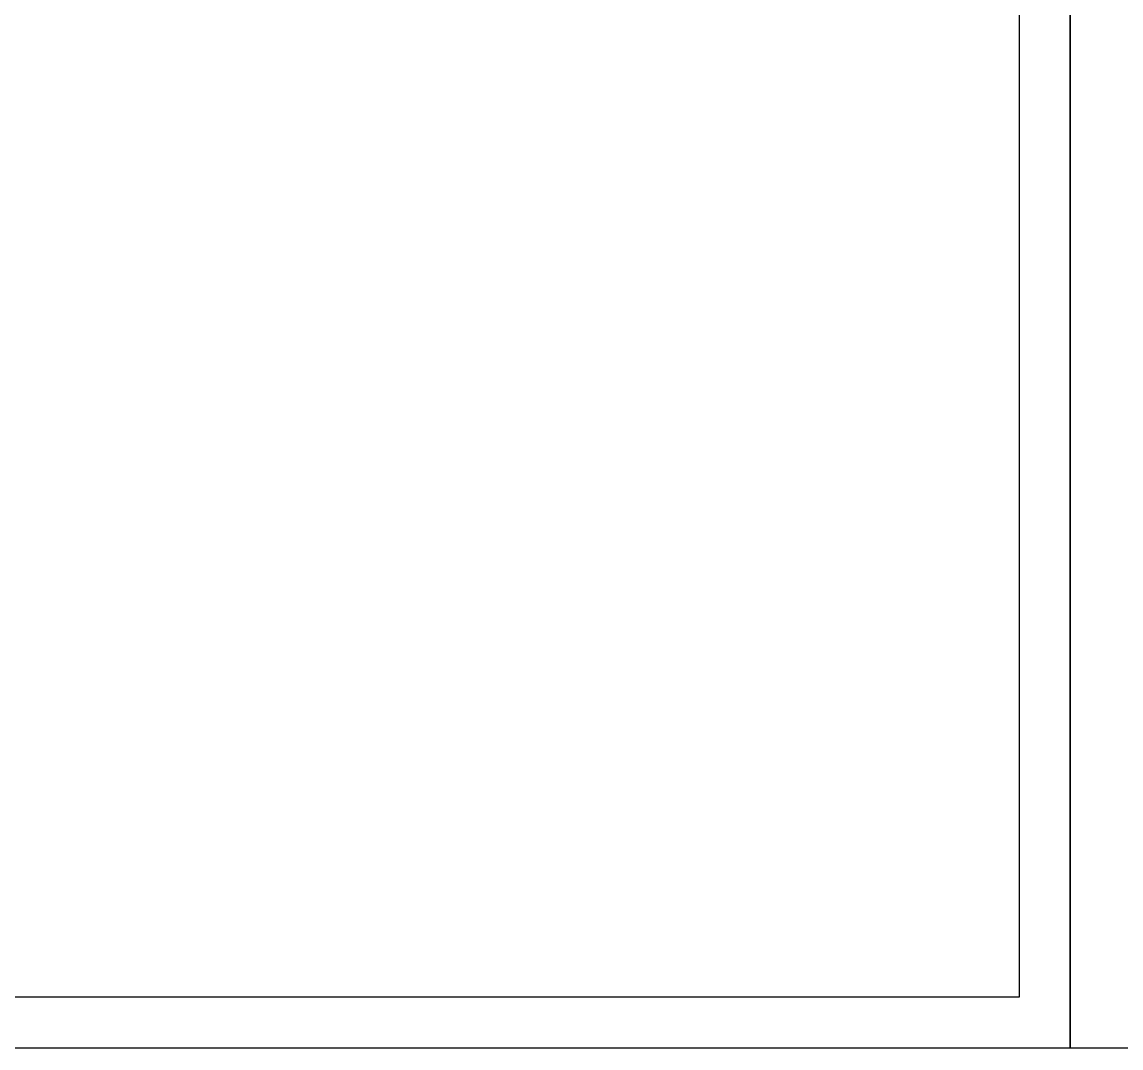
# Model space of a CAD drawing. Header units: millimetres. Extents: x 1111 to 2600, y -509 to -91.
# Drawn here: x 1570.17 to 1586.37, y -509.25 to -494.13 of the extents above; entities that cross this region are included whole.
import ezdxf

# ---------------------------------------------------------------- set-up
doc = ezdxf.new("R2010")
doc.units = ezdxf.units.MM
doc.layers.add('CERCAD-1', color=1, linetype='Continuous')
doc.layers.add('CERCAD-2', color=7, linetype='Continuous')

msp = doc.modelspace()

# ---------------------------------------------------------------- linework, layer by layer
at = {"layer": 'CERCAD-1'}
msp.add_lwpolyline([(1584.867, -508.504), (1521.867, -508.504), (1521.867, -465.604), (1584.867, -465.604)], close=True, dxfattribs=at)
at = {"layer": 'CERCAD-2'}
for p, q in [((1585.617, -464.854), (1585.617, -509.254)), ((1585.617, -509.254), (1585.617, -487.054)), ((1585.617, -509.254), (1519.617, -509.254)), ((1651.617, -509.254), (1585.617, -509.254))]:
    msp.add_line(p, q, dxfattribs=at)

doc.saveas('drawing.dxf')
